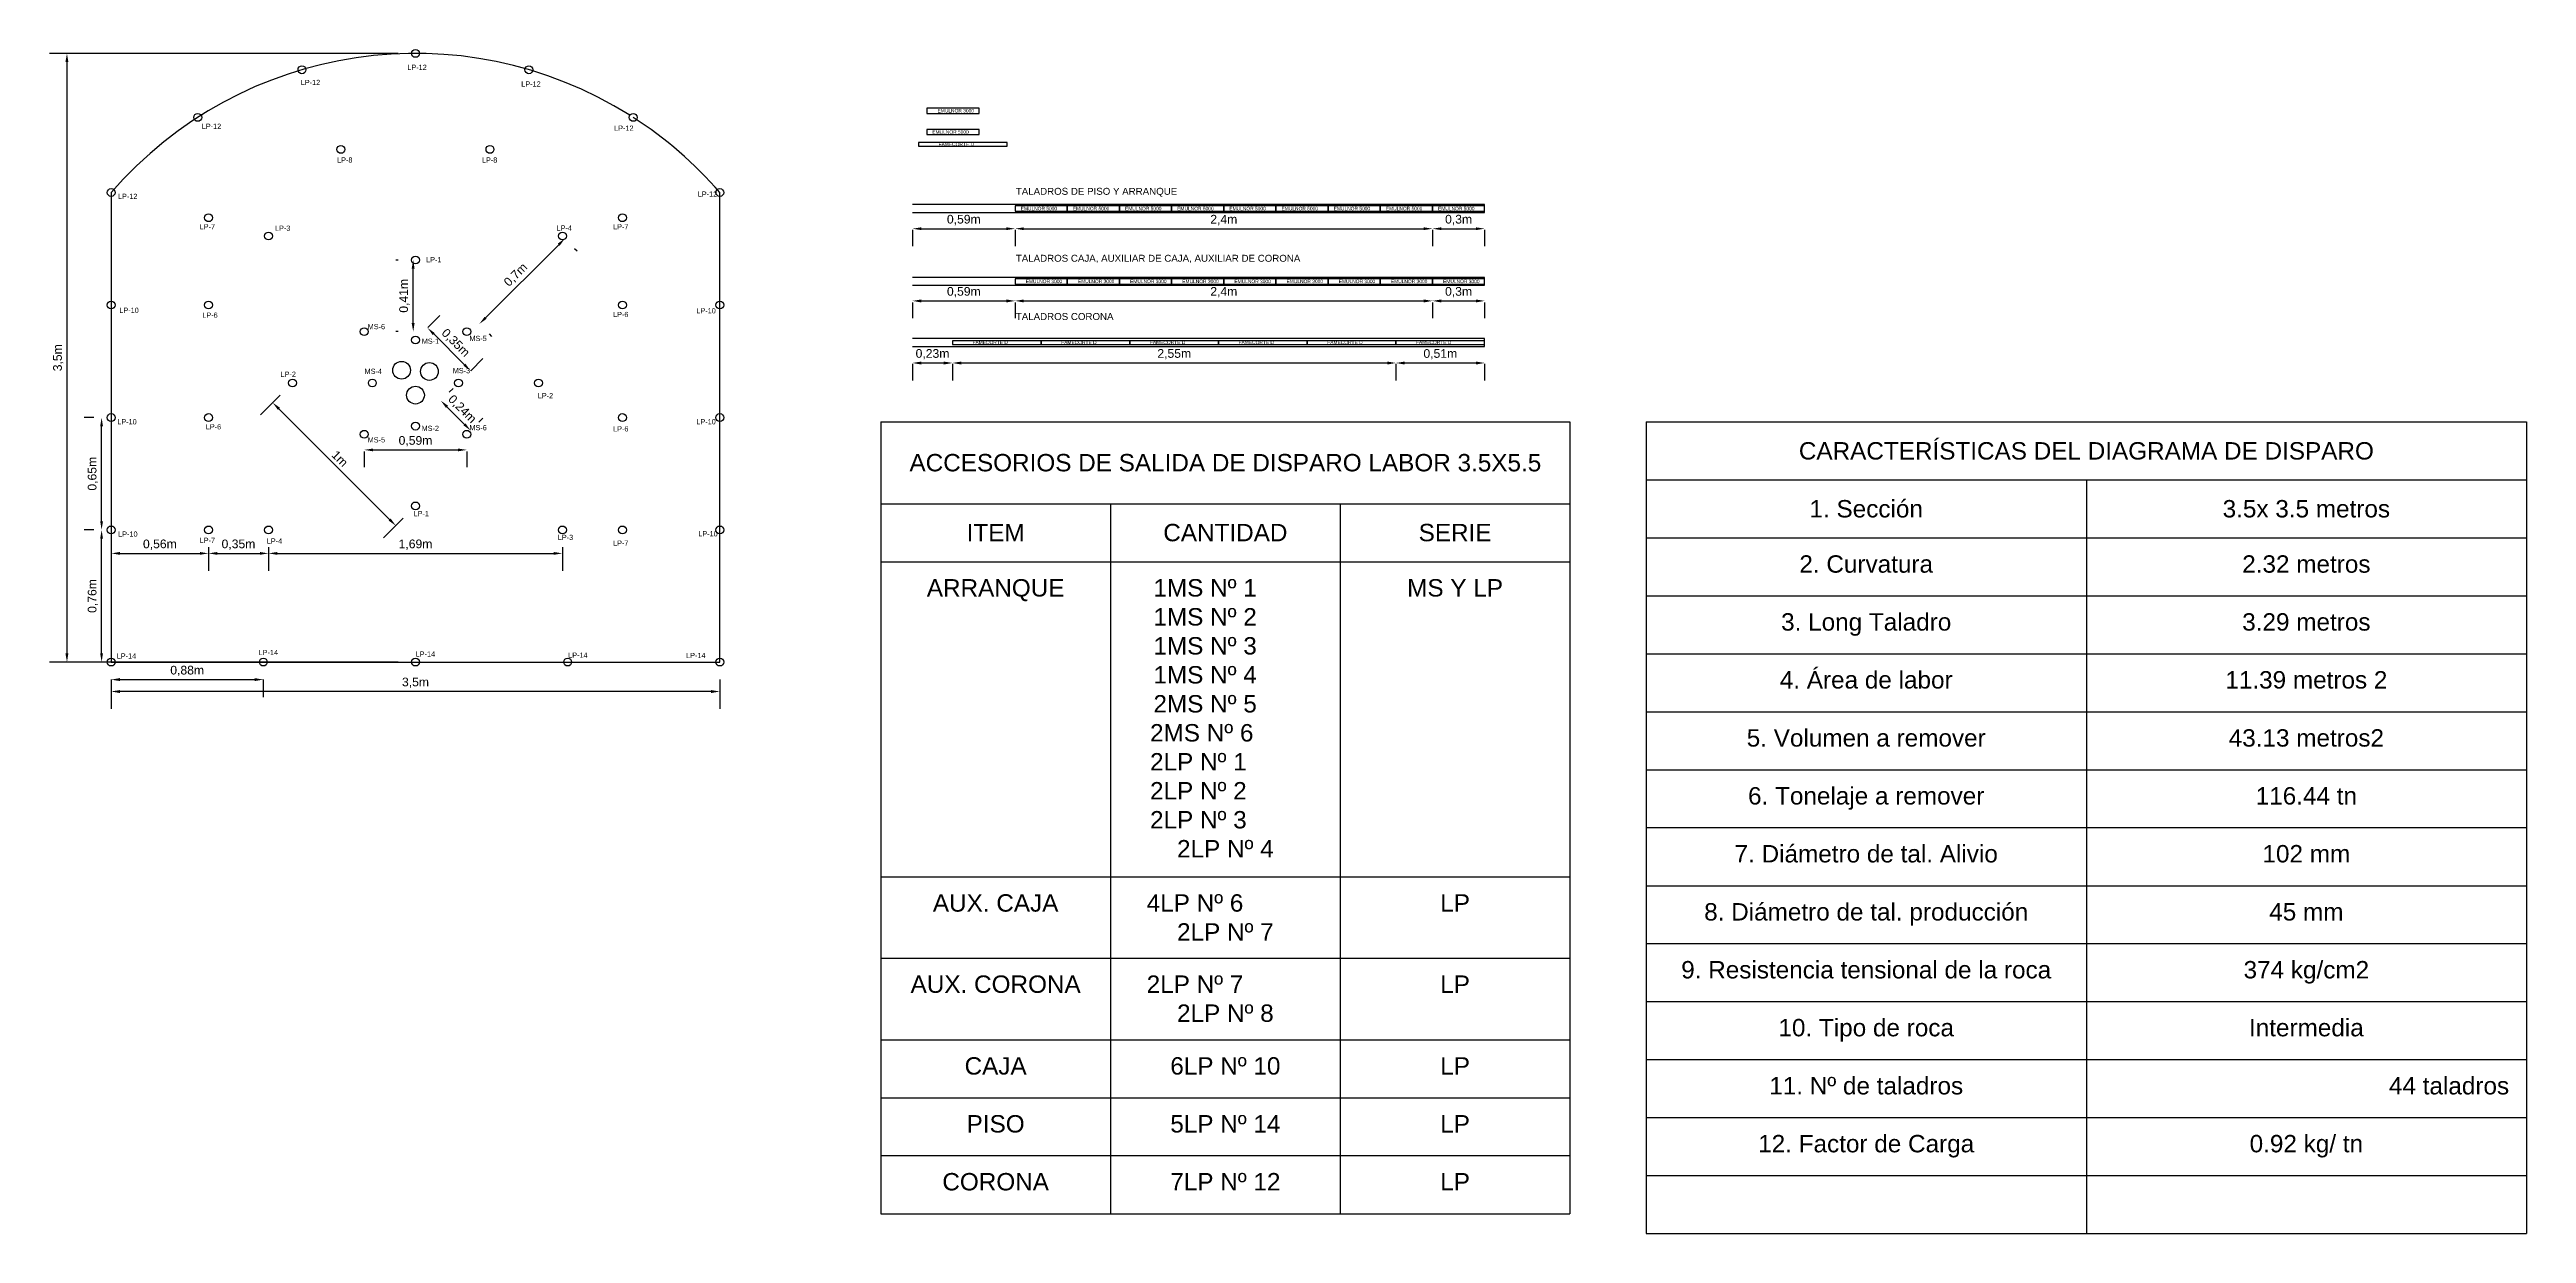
# Model space of a CAD drawing. Header units: metres. Extents: x 3092.1 to 3106.3, y 1841.8 to 1848.6.
import ezdxf

# ---------------------------------------------------------------- set-up
doc = ezdxf.new("R2010")
doc.units = ezdxf.units.M
for name, color, linetype in [('Acotadp', 20, 'Continuous'), ('Explosivo', 255, 'Continuous'), ('Secuencia', 1, 'Continuous')]:
    doc.layers.add(name, color=color, linetype=linetype)
doc.styles.get("Standard").update_dxf_attribs({"font": 'arial.ttf'})
doc.dimstyles.new('Acotado', dxfattribs={"dimtxt": 0.05, "dimasz": 0.05, "dimexe": 0.1, "dimexo": 0.1, "dimgap": 0.02, "dimtad": 1, "dimtxsty": 'Standard', "dimcen": 2.5, "dimadec": 0, "dimazin": 0, "dimtfac": 1, "dimtmove": 0, "dimatfit": 3, "dimfxl": 1, "dimarcsym": 0})

# ---------------------------------------------------------------- blocks, each defined once
blk = doc.blocks.new('*D19')
at = {"layer": 'Defpoints', "color": 0, "transparency": 16777216}
for p in [(3097.056, 1847.69), (3097.646, 1847.69), (3097.646, 1847.596)]:
    blk.add_point(p, dxfattribs=at)
at = {"layer": 'Explosivo', "color": 0, "lineweight": -2, "transparency": 16777216}
for p, q in [((3097.056, 1847.59), (3097.056, 1847.496)), ((3097.106, 1847.596), (3097.596, 1847.596)), ((3097.646, 1847.59), (3097.646, 1847.496))]:
    blk.add_line(p, q, dxfattribs=at)
at = {"layer": 'Explosivo', "color": 0, "transparency": 16777216}
for points in [[(3097.106, 1847.604), (3097.106, 1847.588), (3097.056, 1847.596)], [(3097.596, 1847.604), (3097.596, 1847.588), (3097.646, 1847.596)]]:
    blk.add_solid(points, dxfattribs=at)
at = {"layer": 'Explosivo', "color": 0, "transparency": 16777216, "insert": (3097.351, 1847.646), "char_height": 0.05, "attachment_point": 5}
blk.add_mtext('0,59m', dxfattribs=at)
blk = doc.blocks.new('*D20')
at = {"layer": 'Defpoints', "color": 0, "transparency": 16777216}
for p in [(3097.646, 1847.69), (3100.046, 1847.69), (3100.046, 1847.596)]:
    blk.add_point(p, dxfattribs=at)
at = {"layer": 'Explosivo', "color": 0, "lineweight": -2, "transparency": 16777216}
for p, q in [((3097.646, 1847.59), (3097.646, 1847.496)), ((3097.696, 1847.596), (3099.996, 1847.596)), ((3100.046, 1847.59), (3100.046, 1847.496))]:
    blk.add_line(p, q, dxfattribs=at)
at = {"layer": 'Explosivo', "color": 0, "transparency": 16777216}
for points in [[(3097.696, 1847.604), (3097.696, 1847.588), (3097.646, 1847.596)], [(3099.996, 1847.604), (3099.996, 1847.588), (3100.046, 1847.596)]]:
    blk.add_solid(points, dxfattribs=at)
at = {"layer": 'Explosivo', "color": 0, "transparency": 16777216, "insert": (3098.846, 1847.646), "char_height": 0.05, "attachment_point": 5}
blk.add_mtext('2,4m', dxfattribs=at)
blk = doc.blocks.new('*D21')
at = {"layer": 'Defpoints', "color": 0, "transparency": 16777216}
for p in [(3100.046, 1847.69), (3100.346, 1847.69), (3100.346, 1847.596)]:
    blk.add_point(p, dxfattribs=at)
at = {"layer": 'Explosivo', "color": 0, "lineweight": -2, "transparency": 16777216}
for p, q in [((3100.046, 1847.59), (3100.046, 1847.496)), ((3100.096, 1847.596), (3100.296, 1847.596)), ((3100.346, 1847.59), (3100.346, 1847.496))]:
    blk.add_line(p, q, dxfattribs=at)
at = {"layer": 'Explosivo', "color": 0, "transparency": 16777216}
for points in [[(3100.096, 1847.604), (3100.096, 1847.588), (3100.046, 1847.596)], [(3100.296, 1847.604), (3100.296, 1847.588), (3100.346, 1847.596)]]:
    blk.add_solid(points, dxfattribs=at)
at = {"layer": 'Explosivo', "color": 0, "transparency": 16777216, "insert": (3100.196, 1847.646), "char_height": 0.05, "attachment_point": 5}
blk.add_mtext('0,3m', dxfattribs=at)
blk = doc.blocks.new('*D22')
at = {"layer": 'Defpoints', "color": 0, "transparency": 16777216}
for p in [(3097.056, 1847.271), (3097.646, 1847.271), (3097.646, 1847.181)]:
    blk.add_point(p, dxfattribs=at)
at = {"layer": 'Explosivo', "color": 0, "lineweight": -2, "transparency": 16777216}
for p, q in [((3097.106, 1847.181), (3097.596, 1847.181)), ((3097.056, 1847.171), (3097.056, 1847.081)), ((3097.646, 1847.171), (3097.646, 1847.081))]:
    blk.add_line(p, q, dxfattribs=at)
at = {"layer": 'Explosivo', "color": 0, "transparency": 16777216}
for points in [[(3097.106, 1847.189), (3097.106, 1847.172), (3097.056, 1847.181)], [(3097.596, 1847.189), (3097.596, 1847.172), (3097.646, 1847.181)]]:
    blk.add_solid(points, dxfattribs=at)
at = {"layer": 'Explosivo', "color": 0, "transparency": 16777216, "insert": (3097.351, 1847.231), "char_height": 0.05, "attachment_point": 5}
blk.add_mtext('0,59m', dxfattribs=at)
blk = doc.blocks.new('*D23')
at = {"layer": 'Defpoints', "color": 0, "transparency": 16777216}
for p in [(3097.646, 1847.271), (3100.046, 1847.271), (3100.046, 1847.181)]:
    blk.add_point(p, dxfattribs=at)
at = {"layer": 'Explosivo', "color": 0, "lineweight": -2, "transparency": 16777216}
for p, q in [((3097.696, 1847.181), (3099.996, 1847.181)), ((3097.646, 1847.171), (3097.646, 1847.081)), ((3100.046, 1847.171), (3100.046, 1847.081))]:
    blk.add_line(p, q, dxfattribs=at)
at = {"layer": 'Explosivo', "color": 0, "transparency": 16777216}
for points in [[(3097.696, 1847.189), (3097.696, 1847.172), (3097.646, 1847.181)], [(3099.996, 1847.189), (3099.996, 1847.172), (3100.046, 1847.181)]]:
    blk.add_solid(points, dxfattribs=at)
at = {"layer": 'Explosivo', "color": 0, "transparency": 16777216, "insert": (3098.846, 1847.231), "char_height": 0.05, "attachment_point": 5}
blk.add_mtext('2,4m', dxfattribs=at)
blk = doc.blocks.new('*D24')
at = {"layer": 'Defpoints', "color": 0, "transparency": 16777216}
for p in [(3100.046, 1847.271), (3100.346, 1847.271), (3100.346, 1847.181)]:
    blk.add_point(p, dxfattribs=at)
at = {"layer": 'Explosivo', "color": 0, "lineweight": -2, "transparency": 16777216}
for p, q in [((3100.096, 1847.181), (3100.296, 1847.181)), ((3100.046, 1847.171), (3100.046, 1847.081)), ((3100.346, 1847.171), (3100.346, 1847.081))]:
    blk.add_line(p, q, dxfattribs=at)
at = {"layer": 'Explosivo', "color": 0, "transparency": 16777216}
for points in [[(3100.096, 1847.189), (3100.096, 1847.172), (3100.046, 1847.181)], [(3100.296, 1847.189), (3100.296, 1847.172), (3100.346, 1847.181)]]:
    blk.add_solid(points, dxfattribs=at)
at = {"layer": 'Explosivo', "color": 0, "transparency": 16777216, "insert": (3100.196, 1847.231), "char_height": 0.05, "attachment_point": 5}
blk.add_mtext('0,3m', dxfattribs=at)
blk = doc.blocks.new('*D25')
at = {"layer": 'Defpoints', "color": 0, "transparency": 16777216}
for p in [(3097.056, 1846.919), (3097.286, 1846.919), (3097.286, 1846.824)]:
    blk.add_point(p, dxfattribs=at)
at = {"layer": 'Explosivo', "color": 0, "lineweight": -2, "transparency": 16777216}
for p, q in [((3097.056, 1846.819), (3097.056, 1846.724)), ((3097.106, 1846.824), (3097.236, 1846.824)), ((3097.286, 1846.819), (3097.286, 1846.724))]:
    blk.add_line(p, q, dxfattribs=at)
at = {"layer": 'Explosivo', "color": 0, "transparency": 16777216}
for points in [[(3097.106, 1846.832), (3097.106, 1846.815), (3097.056, 1846.824)], [(3097.236, 1846.832), (3097.236, 1846.815), (3097.286, 1846.824)]]:
    blk.add_solid(points, dxfattribs=at)
at = {"layer": 'Explosivo', "color": 0, "transparency": 16777216, "insert": (3097.171, 1846.874), "char_height": 0.05, "attachment_point": 5}
blk.add_mtext('0,23m', dxfattribs=at)
blk = doc.blocks.new('*D26')
at = {"layer": 'Defpoints', "color": 0, "transparency": 16777216}
for p in [(3097.286, 1846.919), (3099.836, 1846.919), (3099.836, 1846.824)]:
    blk.add_point(p, dxfattribs=at)
at = {"layer": 'Explosivo', "color": 0, "lineweight": -2, "transparency": 16777216}
for p, q in [((3097.286, 1846.819), (3097.286, 1846.724)), ((3097.336, 1846.824), (3099.786, 1846.824)), ((3099.836, 1846.819), (3099.836, 1846.724))]:
    blk.add_line(p, q, dxfattribs=at)
at = {"layer": 'Explosivo', "color": 0, "transparency": 16777216}
for points in [[(3097.336, 1846.832), (3097.336, 1846.815), (3097.286, 1846.824)], [(3099.786, 1846.832), (3099.786, 1846.815), (3099.836, 1846.824)]]:
    blk.add_solid(points, dxfattribs=at)
at = {"layer": 'Explosivo', "color": 0, "transparency": 16777216, "insert": (3098.561, 1846.874), "char_height": 0.05, "attachment_point": 5}
blk.add_mtext('2,55m', dxfattribs=at)
blk = doc.blocks.new('*D27')
at = {"layer": 'Defpoints', "color": 0, "transparency": 16777216}
for p in [(3099.836, 1846.919), (3100.346, 1846.919), (3100.346, 1846.824)]:
    blk.add_point(p, dxfattribs=at)
at = {"layer": 'Explosivo', "color": 0, "lineweight": -2, "transparency": 16777216}
for p, q in [((3099.836, 1846.819), (3099.836, 1846.724)), ((3099.886, 1846.824), (3100.296, 1846.824)), ((3100.346, 1846.819), (3100.346, 1846.724))]:
    blk.add_line(p, q, dxfattribs=at)
at = {"layer": 'Explosivo', "color": 0, "transparency": 16777216}
for points in [[(3099.886, 1846.832), (3099.886, 1846.815), (3099.836, 1846.824)], [(3100.296, 1846.832), (3100.296, 1846.815), (3100.346, 1846.824)]]:
    blk.add_solid(points, dxfattribs=at)
at = {"layer": 'Explosivo', "color": 0, "transparency": 16777216, "insert": (3100.091, 1846.874), "char_height": 0.05, "attachment_point": 5}
blk.add_mtext('0,51m', dxfattribs=at)
blk = doc.blocks.new('*T28')
at = {"layer": 'Explosivo', "color": 0, "linetype": 'ByBlock', "lineweight": -2, "transparency": 16777216}
for p, q in [((0, 0), (3.963, 0)), ((0, 0), (0, -4.553)), ((3.963, 0), (3.963, -4.553)), ((0, -0.471), (3.963, -0.471)), ((1.321, -0.471), (1.321, -4.553)), ((2.642, -0.471), (2.642, -4.553)), ((0, -0.804), (3.963, -0.804)), ((0, -2.616), (3.963, -2.616)), ((0, -3.083), (3.963, -3.083)), ((0, -3.553), (3.963, -3.553)), ((0, -3.886), (3.963, -3.886)), ((0, -4.219), (3.963, -4.219)), ((0, -4.553), (3.963, -4.553))]:
    blk.add_line(p, q, dxfattribs=at)
at = {"layer": 'Explosivo', "color": 0, "transparency": 16777216, "char_height": 0.1}
for s, insert, width, attachment_point in [('ACCESORIOS DE SALIDA DE DISPARO LABOR 3.5X5.5', (1.982, -0.235), 3.76332, 5), ('ITEM', (0.661, -0.637), 1.12111, 5), ('CANTIDAD', (1.982, -0.637), 1.12111, 5), ('SERIE', (3.303, -0.637), 1.12111, 5), ('ARRANQUE', (0.661, -0.904), 1.12111, 2), ('1MS Nº 1       1MS Nº 2       1MS Nº 3       1MS Nº 4       2MS Nº 5       2MS Nº 6        2LP Nº 1         2LP Nº 2         2LP Nº 3         2LP Nº 4', (1.982, -0.904), 1.12111, 2), ('MS Y LP', (3.303, -0.904), 1.12111, 2), ('AUX. CAJA', (0.661, -2.716), 1.12111, 2), ('4LP Nº 6          2LP Nº 7', (1.982, -2.716), 1.12111, 2), ('LP', (3.303, -2.716), 1.12111, 2), ('AUX. CORONA', (0.661, -3.183), 1.12111, 2), ('2LP Nº 7          2LP Nº 8', (1.982, -3.183), 1.12111, 2), ('LP', (3.303, -3.183), 1.12111, 2), ('CAJA', (0.661, -3.653), 1.12111, 2), ('6LP Nº 10', (1.982, -3.653), 1.12111, 2), ('LP', (3.303, -3.653), 1.12111, 2), ('PISO', (0.661, -3.986), 1.12111, 2), ('5LP Nº 14', (1.982, -3.986), 1.12111, 2), ('LP', (3.303, -3.986), 1.12111, 2), ('CORONA', (0.661, -4.319), 1.12111, 2), ('7LP Nº 12', (1.982, -4.319), 1.12111, 2), ('LP', (3.303, -4.319), 1.12111, 2)]:
    blk.add_mtext(s, dxfattribs=dict(at, insert=insert, width=width, attachment_point=attachment_point))
blk = doc.blocks.new('*T29')
at = {"layer": 'Explosivo', "color": 0, "linetype": 'ByBlock', "lineweight": -2, "transparency": 16777216}
for p, q in [((0, 0), (5.062, 0)), ((0, 0), (0, -4.667)), ((5.062, 0), (5.062, -4.667)), ((0, -0.333), (5.062, -0.333)), ((2.531, -0.333), (2.531, -4.667)), ((0, -0.667), (5.062, -0.667)), ((0, -1), (5.062, -1)), ((0, -1.333), (5.062, -1.333)), ((0, -1.667), (5.062, -1.667)), ((0, -2), (5.062, -2)), ((0, -2.333), (5.062, -2.333)), ((0, -2.667), (5.062, -2.667)), ((0, -3), (5.062, -3)), ((0, -3.333), (5.062, -3.333)), ((0, -3.667), (5.062, -3.667)), ((0, -4), (5.062, -4)), ((0, -4.333), (5.062, -4.333)), ((0, -4.667), (5.062, -4.667))]:
    blk.add_line(p, q, dxfattribs=at)
at = {"layer": 'Explosivo', "color": 0, "transparency": 16777216, "char_height": 0.1}
for s, insert, width, attachment_point in [('CARACTERÍSTICAS DEL DIAGRAMA DE DISPARO', (2.531, -0.167), 4.86183, 5), ('1. Sección', (1.265, -0.5), 2.33092, 5), ('3.5x 3.5 metros', (3.796, -0.5), 2.33092, 5), ('2. Curvatura', (1.265, -0.767), 2.33092, 2), ('2.32 metros', (3.796, -0.767), 2.33092, 2), ('3. Long Taladro', (1.265, -1.1), 2.33092, 2), ('3.29 metros', (3.796, -1.1), 2.33092, 2), ('4. Área de labor', (1.265, -1.433), 2.33092, 2), ('11.39 metros 2', (3.796, -1.433), 2.33092, 2), ('5. Volumen a remover', (1.265, -1.767), 2.33092, 2), ('43.13 metros2', (3.796, -1.767), 2.33092, 2), ('6. Tonelaje a remover', (1.265, -2.1), 2.33092, 2), ('116.44 tn', (3.796, -2.1), 2.33092, 2), ('7. Diámetro de tal. Alivio', (1.265, -2.433), 2.33092, 2), ('102 mm', (3.796, -2.433), 2.33092, 2), ('8. Diámetro de tal. producción', (1.265, -2.767), 2.33092, 2), ('45 mm', (3.796, -2.767), 2.33092, 2), ('9. Resistencia tensional de la roca', (1.265, -3.1), 2.33092, 2), ('374 kg/cm2', (3.796, -3.1), 2.33092, 2), ('10. Tipo de roca', (1.265, -3.433), 2.33092, 2), ('Intermedia', (3.796, -3.433), 2.33092, 2), ('11. Nº de taladros', (1.265, -3.767), 2.33092, 2), ('44 taladros', (4.962, -3.767), 2.33092, 3), ('12. Factor de Carga', (1.265, -4.1), 2.33092, 2), ('0.92 kg/ tn', (3.796, -4.1), 2.33092, 2)]:
    blk.add_mtext(s, dxfattribs=dict(at, insert=insert, width=width, attachment_point=attachment_point))
blk = doc.blocks.new('*D30')
at = {"layer": 'Acotadp', "color": 0, "lineweight": -2, "transparency": 16777216}
for p, q in [((3092.448, 1845.004), (3092.448, 1844.903)), ((3092.498, 1845.003), (3093.273, 1845.003)), ((3093.323, 1845.004), (3093.323, 1844.903))]:
    blk.add_line(p, q, dxfattribs=at)
at = {"layer": 'Acotadp', "color": 0, "transparency": 16777216}
for points in [[(3092.498, 1845.012), (3092.498, 1844.995), (3092.448, 1845.003)], [(3093.273, 1845.012), (3093.273, 1844.995), (3093.323, 1845.003)]]:
    blk.add_solid(points, dxfattribs=at)
at = {"layer": 'Defpoints', "color": 0, "transparency": 16777216}
for p in [(3092.448, 1845.104), (3093.323, 1845.104), (3093.323, 1845.003)]:
    blk.add_point(p, dxfattribs=at)
at = {"layer": 'Acotadp', "color": 0, "transparency": 16777216, "insert": (3092.885, 1845.053), "char_height": 0.05, "attachment_point": 5}
blk.add_mtext('0,88m', dxfattribs=at)
blk = doc.blocks.new('*D31')
at = {"layer": 'Acotadp', "color": 0, "lineweight": -2, "transparency": 16777216}
for p, q in [((3092.348, 1845.864), (3092.293, 1845.864)), ((3092.393, 1845.154), (3092.393, 1845.814)), ((3092.348, 1845.104), (3092.293, 1845.104))]:
    blk.add_line(p, q, dxfattribs=at)
at = {"layer": 'Acotadp', "color": 0, "transparency": 16777216}
for points in [[(3092.385, 1845.814), (3092.401, 1845.814), (3092.393, 1845.864)], [(3092.385, 1845.154), (3092.401, 1845.154), (3092.393, 1845.104)]]:
    blk.add_solid(points, dxfattribs=at)
at = {"layer": 'Defpoints', "color": 0, "transparency": 16777216}
for p in [(3092.393, 1845.864), (3092.448, 1845.864), (3092.448, 1845.104)]:
    blk.add_point(p, dxfattribs=at)
at = {"layer": 'Acotadp', "color": 0, "transparency": 16777216, "insert": (3092.343, 1845.484), "char_height": 0.05, "attachment_point": 5, "rotation": 90}
blk.add_mtext('0,76m', dxfattribs=at)
blk = doc.blocks.new('*D32')
at = {"layer": 'Acotadp', "color": 0, "lineweight": -2, "transparency": 16777216}
for p, q in [((3092.348, 1846.51), (3092.293, 1846.51)), ((3092.393, 1845.914), (3092.393, 1846.46)), ((3092.348, 1845.864), (3092.293, 1845.864))]:
    blk.add_line(p, q, dxfattribs=at)
at = {"layer": 'Acotadp', "color": 0, "transparency": 16777216}
for points in [[(3092.385, 1846.46), (3092.401, 1846.46), (3092.393, 1846.51)], [(3092.385, 1845.914), (3092.401, 1845.914), (3092.393, 1845.864)]]:
    blk.add_solid(points, dxfattribs=at)
at = {"layer": 'Defpoints', "color": 0, "transparency": 16777216}
for p in [(3092.393, 1846.51), (3092.448, 1846.51), (3092.448, 1845.864)]:
    blk.add_point(p, dxfattribs=at)
at = {"layer": 'Acotadp', "color": 0, "transparency": 16777216, "insert": (3092.343, 1846.187), "char_height": 0.05, "attachment_point": 5, "rotation": 90}
blk.add_mtext('0,65m', dxfattribs=at)
blk = doc.blocks.new('*D33')
at = {"layer": 'Acotadp', "color": 0, "lineweight": -2, "transparency": 16777216}
for p, q in [((3092.448, 1845.764), (3092.448, 1845.629)), ((3093.008, 1845.764), (3093.008, 1845.629)), ((3092.498, 1845.729), (3092.958, 1845.729))]:
    blk.add_line(p, q, dxfattribs=at)
at = {"layer": 'Acotadp', "color": 0, "transparency": 16777216}
for points in [[(3092.498, 1845.737), (3092.498, 1845.721), (3092.448, 1845.729)], [(3092.958, 1845.737), (3092.958, 1845.721), (3093.008, 1845.729)]]:
    blk.add_solid(points, dxfattribs=at)
at = {"layer": 'Defpoints', "color": 0, "transparency": 16777216}
for p in [(3092.448, 1845.864), (3093.008, 1845.864), (3093.008, 1845.729)]:
    blk.add_point(p, dxfattribs=at)
at = {"layer": 'Acotadp', "color": 0, "transparency": 16777216, "insert": (3092.728, 1845.779), "char_height": 0.05, "attachment_point": 5}
blk.add_mtext('0,56m', dxfattribs=at)
blk = doc.blocks.new('*D34')
at = {"layer": 'Acotadp', "color": 0, "lineweight": -2, "transparency": 16777216}
for p, q in [((3093.008, 1845.764), (3093.008, 1845.629)), ((3093.353, 1845.764), (3093.353, 1845.629)), ((3093.058, 1845.729), (3093.303, 1845.729))]:
    blk.add_line(p, q, dxfattribs=at)
at = {"layer": 'Acotadp', "color": 0, "transparency": 16777216}
for points in [[(3093.058, 1845.737), (3093.058, 1845.721), (3093.008, 1845.729)], [(3093.303, 1845.737), (3093.303, 1845.721), (3093.353, 1845.729)]]:
    blk.add_solid(points, dxfattribs=at)
at = {"layer": 'Defpoints', "color": 0, "transparency": 16777216}
for p in [(3093.008, 1845.864), (3093.353, 1845.864), (3093.353, 1845.729)]:
    blk.add_point(p, dxfattribs=at)
at = {"layer": 'Acotadp', "color": 0, "transparency": 16777216, "insert": (3093.18, 1845.779), "char_height": 0.05, "attachment_point": 5}
blk.add_mtext('0,35m', dxfattribs=at)
blk = doc.blocks.new('*D35')
at = {"layer": 'Acotadp', "color": 0, "lineweight": -2, "transparency": 16777216}
for p, q in [((3093.353, 1845.764), (3093.353, 1845.629)), ((3095.043, 1845.764), (3095.043, 1845.629)), ((3093.403, 1845.729), (3094.993, 1845.729))]:
    blk.add_line(p, q, dxfattribs=at)
at = {"layer": 'Acotadp', "color": 0, "transparency": 16777216}
for points in [[(3093.403, 1845.737), (3093.403, 1845.721), (3093.353, 1845.729)], [(3094.993, 1845.737), (3094.993, 1845.721), (3095.043, 1845.729)]]:
    blk.add_solid(points, dxfattribs=at)
at = {"layer": 'Defpoints', "color": 0, "transparency": 16777216}
for p in [(3093.353, 1845.864), (3095.043, 1845.864), (3095.043, 1845.729)]:
    blk.add_point(p, dxfattribs=at)
at = {"layer": 'Acotadp', "color": 0, "transparency": 16777216, "insert": (3094.198, 1845.779), "char_height": 0.05, "attachment_point": 5}
blk.add_mtext('1,69m', dxfattribs=at)
blk = doc.blocks.new('*D36')
at = {"layer": 'Acotadp', "color": 0, "lineweight": -2, "transparency": 16777216}
for p, q in [((3094.601, 1847.084), (3095.022, 1847.504)), ((3095.113, 1847.483), (3095.128, 1847.469)), ((3094.622, 1846.992), (3094.636, 1846.977))]:
    blk.add_line(p, q, dxfattribs=at)
at = {"layer": 'Acotadp', "color": 0, "transparency": 16777216}
for points in [[(3095.016, 1847.51), (3095.027, 1847.498), (3095.057, 1847.54)], [(3094.595, 1847.089), (3094.607, 1847.078), (3094.565, 1847.048)]]:
    blk.add_solid(points, dxfattribs=at)
at = {"layer": 'Defpoints', "color": 0, "transparency": 16777216}
for p in [(3095.043, 1847.554), (3095.057, 1847.54), (3094.551, 1847.062)]:
    blk.add_point(p, dxfattribs=at)
at = {"layer": 'Acotadp', "color": 0, "transparency": 16777216, "insert": (3094.776, 1847.329), "char_height": 0.05, "attachment_point": 5, "rotation": 45}
blk.add_mtext('0,7m', dxfattribs=at)
blk = doc.blocks.new('*D37')
at = {"layer": 'Acotadp', "color": 0, "lineweight": -2, "transparency": 16777216}
for p, q in [((3094.098, 1847.416), (3094.085, 1847.416)), ((3094.185, 1847.054), (3094.185, 1847.366)), ((3094.098, 1847.004), (3094.085, 1847.004))]:
    blk.add_line(p, q, dxfattribs=at)
at = {"layer": 'Acotadp', "color": 0, "transparency": 16777216}
for points in [[(3094.176, 1847.366), (3094.193, 1847.366), (3094.185, 1847.416)], [(3094.176, 1847.054), (3094.193, 1847.054), (3094.185, 1847.004)]]:
    blk.add_solid(points, dxfattribs=at)
at = {"layer": 'Defpoints', "color": 0, "transparency": 16777216}
for p in [(3094.185, 1847.416), (3094.198, 1847.416), (3094.198, 1847.004)]:
    blk.add_point(p, dxfattribs=at)
at = {"layer": 'Acotadp', "color": 0, "transparency": 16777216, "insert": (3094.134, 1847.21), "char_height": 0.05, "attachment_point": 5, "rotation": 90}
blk.add_mtext('0,41m', dxfattribs=at)
blk = doc.blocks.new('*D38')
at = {"layer": 'Acotadp', "color": 0, "lineweight": -2, "transparency": 16777216}
for p, q in [((3094.392, 1846.656), (3094.414, 1846.678)), ((3094.48, 1846.471), (3094.379, 1846.572)), ((3094.563, 1846.484), (3094.586, 1846.507))]:
    blk.add_line(p, q, dxfattribs=at)
at = {"layer": 'Acotadp', "color": 0, "transparency": 16777216}
for points in [[(3094.385, 1846.578), (3094.373, 1846.566), (3094.344, 1846.607)], [(3094.485, 1846.477), (3094.474, 1846.465), (3094.515, 1846.436)]]:
    blk.add_solid(points, dxfattribs=at)
at = {"layer": 'Defpoints', "color": 0, "transparency": 16777216}
for p in [(3094.321, 1846.585), (3094.344, 1846.607), (3094.493, 1846.414)]:
    blk.add_point(p, dxfattribs=at)
at = {"layer": 'Acotadp', "color": 0, "transparency": 16777216, "insert": (3094.465, 1846.557), "char_height": 0.05, "attachment_point": 5, "rotation": 315}
blk.add_mtext('0,24m', dxfattribs=at)
blk = doc.blocks.new('*D39')
at = {"layer": 'Acotadp', "color": 0, "lineweight": -2, "transparency": 16777216}
for p, q in [((3093.42, 1846.638), (3093.307, 1846.525)), ((3094.049, 1845.924), (3093.413, 1846.56)), ((3094.127, 1845.931), (3094.014, 1845.818))]:
    blk.add_line(p, q, dxfattribs=at)
at = {"layer": 'Acotadp', "color": 0, "transparency": 16777216}
for points in [[(3093.419, 1846.566), (3093.407, 1846.554), (3093.377, 1846.596)], [(3094.055, 1845.93), (3094.043, 1845.918), (3094.085, 1845.888)]]:
    blk.add_solid(points, dxfattribs=at)
at = {"layer": 'Defpoints', "color": 0, "transparency": 16777216}
for p in [(3093.491, 1846.709), (3093.377, 1846.596), (3094.198, 1846.002)]:
    blk.add_point(p, dxfattribs=at)
at = {"layer": 'Acotadp', "color": 0, "transparency": 16777216, "insert": (3093.763, 1846.274), "char_height": 0.05, "attachment_point": 5, "rotation": 315}
blk.add_mtext('1m', dxfattribs=at)
blk = doc.blocks.new('*D40')
at = {"layer": 'Acotadp', "color": 0, "lineweight": -2, "transparency": 16777216}
for p, q in [((3093.953, 1846.324), (3094.443, 1846.324)), ((3093.903, 1846.314), (3093.903, 1846.224)), ((3094.493, 1846.314), (3094.493, 1846.224))]:
    blk.add_line(p, q, dxfattribs=at)
at = {"layer": 'Acotadp', "color": 0, "transparency": 16777216}
for points in [[(3093.953, 1846.332), (3093.953, 1846.316), (3093.903, 1846.324)], [(3094.443, 1846.332), (3094.443, 1846.316), (3094.493, 1846.324)]]:
    blk.add_solid(points, dxfattribs=at)
at = {"layer": 'Defpoints', "color": 0, "transparency": 16777216}
for p in [(3093.903, 1846.414), (3094.493, 1846.414), (3094.493, 1846.324)]:
    blk.add_point(p, dxfattribs=at)
at = {"layer": 'Acotadp', "color": 0, "transparency": 16777216, "insert": (3094.198, 1846.374), "char_height": 0.05, "attachment_point": 5}
blk.add_mtext('0,59m', dxfattribs=at)
blk = doc.blocks.new('*D41')
at = {"layer": 'Acotadp', "color": 0, "lineweight": -2, "transparency": 16777216}
for p, q in [((3094.268, 1847.027), (3094.338, 1847.097)), ((3094.303, 1846.991), (3094.48, 1846.814)), ((3094.516, 1846.779), (3094.586, 1846.849))]:
    blk.add_line(p, q, dxfattribs=at)
at = {"layer": 'Acotadp', "color": 0, "transparency": 16777216}
for points in [[(3094.309, 1846.996), (3094.297, 1846.985), (3094.267, 1847.026)], [(3094.485, 1846.82), (3094.474, 1846.808), (3094.515, 1846.778)]]:
    blk.add_solid(points, dxfattribs=at)
at = {"layer": 'Defpoints', "color": 0, "transparency": 16777216}
for p in [(3094.198, 1846.956), (3094.515, 1846.778), (3094.445, 1846.709)]:
    blk.add_point(p, dxfattribs=at)
at = {"layer": 'Acotadp', "color": 0, "transparency": 16777216, "insert": (3094.427, 1846.938), "char_height": 0.05, "attachment_point": 5, "rotation": 315}
blk.add_mtext('0,35m', dxfattribs=at)
blk = doc.blocks.new('*D42')
at = {"layer": 'Acotadp', "color": 0, "lineweight": -2, "transparency": 16777216}
for p, q in [((3092.448, 1845.004), (3092.448, 1844.835)), ((3095.898, 1844.935), (3092.498, 1844.935)), ((3095.948, 1845.004), (3095.948, 1844.835))]:
    blk.add_line(p, q, dxfattribs=at)
at = {"layer": 'Acotadp', "color": 0, "transparency": 16777216}
for points in [[(3092.498, 1844.943), (3092.498, 1844.926), (3092.448, 1844.935)], [(3095.898, 1844.943), (3095.898, 1844.926), (3095.948, 1844.935)]]:
    blk.add_solid(points, dxfattribs=at)
at = {"layer": 'Defpoints', "color": 0, "transparency": 16777216}
for p in [(3092.448, 1845.104), (3095.948, 1845.104), (3092.448, 1844.935)]:
    blk.add_point(p, dxfattribs=at)
at = {"layer": 'Acotadp', "color": 0, "transparency": 16777216, "insert": (3094.198, 1844.985), "char_height": 0.05, "attachment_point": 5}
blk.add_mtext('3,5m', dxfattribs=at)
blk = doc.blocks.new('*D43')
at = {"layer": 'Acotadp', "color": 0, "lineweight": -2, "transparency": 16777216}
for p, q in [((3094.098, 1848.604), (3092.094, 1848.604)), ((3092.194, 1848.554), (3092.194, 1845.154)), ((3094.098, 1845.104), (3092.094, 1845.104))]:
    blk.add_line(p, q, dxfattribs=at)
at = {"layer": 'Acotadp', "color": 0, "transparency": 16777216}
for points in [[(3092.185, 1848.554), (3092.202, 1848.554), (3092.194, 1848.604)], [(3092.185, 1845.154), (3092.202, 1845.154), (3092.194, 1845.104)]]:
    blk.add_solid(points, dxfattribs=at)
at = {"layer": 'Defpoints', "color": 0, "transparency": 16777216}
for p in [(3094.198, 1848.604), (3092.194, 1845.104), (3094.198, 1845.104)]:
    blk.add_point(p, dxfattribs=at)
at = {"layer": 'Acotadp', "color": 0, "transparency": 16777216, "insert": (3092.144, 1846.854), "char_height": 0.05, "attachment_point": 5, "rotation": 90}
blk.add_mtext('3,5m', dxfattribs=at)

msp = doc.modelspace()

# ---------------------------------------------------------------- linework, layer by layer
msp.add_lwpolyline([(3095.431, 1848.248, 0.370573), (3092.448, 1847.804), (3092.448, 1845.104), (3095.948, 1845.104), (3095.948, 1847.804, 0.071585), (3095.45, 1848.236, 0.071585)], format="xyb")
for centre, radius in [((3094.198, 1848.604), 0.0225), ((3093.545, 1848.51), 0.0225), ((3094.85, 1848.51), 0.0225), ((3092.946, 1848.236), 0.0225), ((3095.45, 1848.236), 0.0225), ((3093.769, 1848.052), 0.0225), ((3094.626, 1848.052), 0.0225), ((3092.448, 1847.804), 0.0225), ((3095.948, 1847.804), 0.0225), ((3093.008, 1847.659), 0.0225), ((3095.388, 1847.659), 0.0225), ((3093.353, 1847.554), 0.0225), ((3095.043, 1847.554), 0.0225), ((3094.198, 1847.416), 0.0225), ((3092.448, 1847.157), 0.0225), ((3093.008, 1847.157), 0.0225), ((3095.388, 1847.157), 0.0225), ((3095.948, 1847.157), 0.0225), ((3093.903, 1847.004), 0.0225), ((3094.198, 1846.956), 0.0225), ((3094.493, 1847.004), 0.0225), ((3094.118, 1846.782), 0.051), ((3094.278, 1846.775), 0.051), ((3093.491, 1846.709), 0.0225), ((3093.95, 1846.709), 0.0225), ((3094.198, 1846.639), 0.051), ((3094.445, 1846.709), 0.0225), ((3094.905, 1846.709), 0.0225), ((3092.448, 1846.51), 0.0225), ((3093.008, 1846.51), 0.0225), ((3094.198, 1846.461), 0.0225), ((3095.388, 1846.51), 0.0225), ((3095.948, 1846.51), 0.0225), ((3093.903, 1846.414), 0.0225), ((3094.493, 1846.414), 0.0225), ((3094.198, 1846.002), 0.0225), ((3092.448, 1845.864), 0.0225), ((3093.008, 1845.864), 0.0225), ((3093.353, 1845.864), 0.0225), ((3095.043, 1845.864), 0.0225), ((3095.388, 1845.864), 0.0225), ((3095.948, 1845.864), 0.0225), ((3092.448, 1845.104), 0.0225), ((3093.323, 1845.104), 0.0225), ((3094.198, 1845.104), 0.0225), ((3095.073, 1845.104), 0.0225), ((3095.948, 1845.104), 0.0225)]:
    msp.add_circle(centre, radius)
at = {"layer": 'Explosivo'}
for points in [[(3097.139, 1848.259), (3097.439, 1848.259), (3097.439, 1848.289), (3097.139, 1848.289)], [(3097.091, 1848.071), (3097.601, 1848.071), (3097.601, 1848.091), (3097.091, 1848.091)], [(3097.139, 1848.137), (3097.439, 1848.137), (3097.439, 1848.167), (3097.139, 1848.167)], [(3097.646, 1847.697), (3097.946, 1847.697), (3097.946, 1847.727), (3097.646, 1847.727)], [(3097.946, 1847.697), (3098.246, 1847.697), (3098.246, 1847.727), (3097.946, 1847.727)], [(3098.246, 1847.697), (3098.546, 1847.697), (3098.546, 1847.727), (3098.246, 1847.727)], [(3098.546, 1847.697), (3098.846, 1847.697), (3098.846, 1847.727), (3098.546, 1847.727)], [(3098.846, 1847.697), (3099.146, 1847.697), (3099.146, 1847.727), (3098.846, 1847.727)], [(3099.146, 1847.697), (3099.446, 1847.697), (3099.446, 1847.727), (3099.146, 1847.727)], [(3099.446, 1847.697), (3099.746, 1847.697), (3099.746, 1847.727), (3099.446, 1847.727)], [(3099.746, 1847.697), (3100.046, 1847.697), (3100.046, 1847.727), (3099.746, 1847.727)], [(3100.046, 1847.697), (3100.346, 1847.697), (3100.346, 1847.727), (3100.046, 1847.727)], [(3097.646, 1847.278), (3097.946, 1847.278), (3097.946, 1847.308), (3097.646, 1847.308)], [(3097.946, 1847.278), (3098.246, 1847.278), (3098.246, 1847.308), (3097.946, 1847.308)], [(3098.246, 1847.278), (3098.546, 1847.278), (3098.546, 1847.308), (3098.246, 1847.308)], [(3098.546, 1847.278), (3098.846, 1847.278), (3098.846, 1847.308), (3098.546, 1847.308)], [(3098.846, 1847.278), (3099.146, 1847.278), (3099.146, 1847.308), (3098.846, 1847.308)], [(3099.146, 1847.278), (3099.446, 1847.278), (3099.446, 1847.308), (3099.146, 1847.308)], [(3099.446, 1847.278), (3099.746, 1847.278), (3099.746, 1847.308), (3099.446, 1847.308)], [(3099.746, 1847.278), (3100.046, 1847.278), (3100.046, 1847.308), (3099.746, 1847.308)], [(3100.046, 1847.278), (3100.346, 1847.278), (3100.346, 1847.308), (3100.046, 1847.308)], [(3097.286, 1846.931), (3097.796, 1846.931), (3097.796, 1846.951), (3097.286, 1846.951)], [(3097.796, 1846.931), (3098.306, 1846.931), (3098.306, 1846.951), (3097.796, 1846.951)], [(3098.306, 1846.931), (3098.816, 1846.931), (3098.816, 1846.951), (3098.306, 1846.951)], [(3098.816, 1846.931), (3099.326, 1846.931), (3099.326, 1846.951), (3098.816, 1846.951)], [(3099.326, 1846.931), (3099.836, 1846.931), (3099.836, 1846.951), (3099.326, 1846.951)], [(3099.836, 1846.931), (3100.346, 1846.931), (3100.346, 1846.951), (3099.836, 1846.951)]]:
    msp.add_lwpolyline(points, close=True, dxfattribs=at)
for points in [[(3097.056, 1847.69), (3100.346, 1847.69), (3100.346, 1847.735), (3097.056, 1847.735)], [(3097.056, 1847.271), (3100.346, 1847.271), (3100.346, 1847.316), (3097.056, 1847.316)], [(3097.056, 1846.919), (3100.346, 1846.919), (3100.346, 1846.964), (3097.056, 1846.964)]]:
    msp.add_lwpolyline(points, dxfattribs=at)

# ---------------------------------------------------------------- block references
for name, p in [('*T28', (3096.873, 1846.485)), ('*T29', (3101.275, 1846.485))]:
    msp.add_blockref(name, p)

# ---------------------------------------------------------------- texts
at = {"layer": 'Explosivo', "char_height": 0.04, "attachment_point": 1}
for s, insert in [('TALADROS DE PISO Y ARRANQUE', (3097.65, 1847.831)), ('TALADROS CAJA, AUXILIAR DE CAJA, AUXILIAR DE CORONA', (3097.65, 1847.446)), ('TALADROS CORONA', (3097.65, 1847.111))]:
    msp.add_mtext_dynamic_manual_height_columns(s, width=1.7344, gutter_width=12.5, heights=[0], dxfattribs=dict(at, insert=insert))
at = {"layer": 'Secuencia', "attachment_point": 1}
for s, width, insert, char_height in [('LP-12', 0.15607, (3094.151, 1848.539), 0.03), ('LP-12', 0.15607, (3093.538, 1848.452), 0.03), ('LP-12', 0.15607, (3094.806, 1848.443), 0.03), ('LP-12', 0.15607, (3092.969, 1848.2), 0.03), ('LP-12', 0.15607, (3095.34, 1848.189), 0.03), ('EMULNOR 3000', 0.2336, (3097.2, 1848.284), 0.02), ('LP-8', 0.15607, (3093.747, 1848.006), 0.03), ('LP-8', 0.15607, (3094.58, 1848.006), 0.03), ('LP-12', 0.15607, (3092.487, 1847.797), 0.03), ('LP-12', 0.15607, (3095.821, 1847.81), 0.03), ('LP-7', 0.15607, (3092.957, 1847.622), 0.03), ('LP-3', 0.15607, (3093.39, 1847.614), 0.03), ('LP-4', 0.15607, (3095.009, 1847.615), 0.03), ('LP-7', 0.15607, (3095.334, 1847.622), 0.03), ('LP-1', 0.15607, (3094.259, 1847.433), 0.03), ('EMULNOR 3000', 0.2336, (3097.707, 1847.303), 0.02), ('EMULNOR 3000', 0.2336, (3098.007, 1847.303), 0.02), ('EMULNOR 3000', 0.2336, (3098.307, 1847.303), 0.02), ('EMULNOR 3000', 0.2336, (3098.607, 1847.303), 0.02), ('EMULNOR 3000', 0.2336, (3098.907, 1847.303), 0.02), ('EMULNOR 3000', 0.2336, (3099.207, 1847.303), 0.02), ('EMULNOR 3000', 0.2336, (3099.507, 1847.303), 0.02), ('EMULNOR 3000', 0.2336, (3099.807, 1847.303), 0.02), ('EMULNOR 3000', 0.2336, (3100.107, 1847.303), 0.02), ('LP-10', 0.15607, (3092.495, 1847.142), 0.03), ('LP-6', 0.15607, (3092.972, 1847.114), 0.03), ('MS-6', 0.15607, (3093.923, 1847.048), 0.03), ('LP-6', 0.15607, (3095.334, 1847.118), 0.03), ('LP-10', 0.15607, (3095.813, 1847.139), 0.03), ('MS-1', 0.15607, (3094.234, 1846.964), 0.03), ('MS-5', 0.15607, (3094.508, 1846.98), 0.03), ('LP-2', 0.15607, (3093.422, 1846.774), 0.03), ('MS-4', 0.15607, (3093.905, 1846.791), 0.03), ('MS-3', 0.15607, (3094.412, 1846.795), 0.03), ('LP-2', 0.15607, (3094.901, 1846.651), 0.03), ('LP-10', 0.15607, (3092.483, 1846.501), 0.03), ('LP-6', 0.15607, (3092.992, 1846.472), 0.03), ('MS-6', 0.15607, (3094.508, 1846.467), 0.03), ('LP-10', 0.15607, (3095.813, 1846.501), 0.03), ('MS-5', 0.15607, (3093.923, 1846.397), 0.03), ('MS-2', 0.15607, (3094.233, 1846.463), 0.03), ('LP-6', 0.15607, (3095.334, 1846.46), 0.03), ('LP-1', 0.15607, (3094.187, 1845.973), 0.03), ('LP-10', 0.15607, (3092.488, 1845.855), 0.03), ('LP-7', 0.15607, (3092.957, 1845.819), 0.03), ('LP-4', 0.15607, (3093.343, 1845.815), 0.03), ('LP-3', 0.15607, (3095.016, 1845.836), 0.03), ('LP-7', 0.15607, (3095.334, 1845.803), 0.03), ('LP-10', 0.15607, (3095.824, 1845.857), 0.03), ('LP-14', 0.15607, (3092.48, 1845.154), 0.03), ('LP-14', 0.15607, (3093.296, 1845.174), 0.03), ('LP-14', 0.15607, (3094.199, 1845.165), 0.03), ('LP-14', 0.15607, (3095.076, 1845.159), 0.03), ('LP-14', 0.15607, (3095.754, 1845.157), 0.03)]:
    msp.add_mtext_dynamic_manual_height_columns(s, width=width, gutter_width=12.5, heights=[0], dxfattribs=dict(at, insert=insert, char_height=char_height))
at = {"layer": 'Secuencia', "color": 61, "true_color": 0xe5e878, "char_height": 0.02, "attachment_point": 1}
for insert in [(3097.17, 1848.162), (3097.678, 1847.722), (3097.978, 1847.722), (3098.278, 1847.722), (3098.578, 1847.722), (3098.878, 1847.722), (3099.178, 1847.722), (3099.478, 1847.722), (3099.778, 1847.722), (3100.078, 1847.722)]:
    msp.add_mtext_dynamic_manual_height_columns('EMULNOR 5000', width=0.2336, gutter_width=12.5, heights=[0], dxfattribs=dict(at, insert=insert))
at = {"layer": 'Secuencia', "color": 30, "true_color": 0xf8991e, "char_height": 0.02, "attachment_point": 1}
for insert in [(3097.206, 1848.092), (3097.401, 1846.952), (3097.911, 1846.952), (3098.421, 1846.952), (3098.931, 1846.952), (3099.441, 1846.952), (3099.951, 1846.952)]:
    msp.add_mtext_dynamic_manual_height_columns('FAMECORTE D', width=0.2336, gutter_width=12.5, heights=[0], dxfattribs=dict(at, insert=insert))

# ---------------------------------------------------------------- dimensions: what is measured, and where the dimension line sits
at = {"layer": 'Acotadp'}
for p1, p2, distance, picture, middle in [((3094.198, 1848.604), (3094.198, 1845.104), -2.004, '*D43', (3092.144, 1846.854)), ((3094.551, 1847.062), (3095.043, 1847.554), -0.02, '*D36', (3094.776, 1847.329)), ((3094.198, 1847.004), (3094.198, 1847.416), 0.013, '*D37', (3094.134, 1847.21)), ((3094.198, 1846.956), (3094.445, 1846.709), 0.098, '*D41', (3094.427, 1846.938)), ((3094.198, 1846.002), (3093.491, 1846.709), 0.16, '*D39', (3093.763, 1846.274)), ((3094.493, 1846.414), (3094.321, 1846.585), -0.031, '*D38', (3094.465, 1846.557)), ((3093.903, 1846.414), (3094.493, 1846.414), -0.09, '*D40', (3094.198, 1846.374)), ((3092.448, 1845.104), (3092.448, 1845.864), 0.055, '*D31', (3092.343, 1845.484)), ((3092.447753236, 1845.103741279), (3093.322753236, 1845.103741279), -0.100348244, '*D30', (3092.885253236, 1845.053440784))]:
    dim = msp.add_aligned_dim(p1=p1, p2=p2, distance=distance, dimstyle='Acotado', override={"dimpost": 'm'}, dxfattribs=at)
    dim.commit()
    dim.dimension.update_dxf_attribs({"geometry": picture, "text_midpoint": middle})
dim = msp.add_linear_dim(base=(3092.393, 1846.51), p1=(3092.448, 1845.864), p2=(3092.448, 1846.51), angle=270, dimstyle='Acotado', override={"dimpost": 'm', "dimtmove": 1}, dxfattribs=at)
dim.commit()
dim.dimension.update_dxf_attribs({"geometry": '*D32', "text_midpoint": (3092.343, 1846.187)})
for base, p1, p2, override, picture, middle in [((3093.008, 1845.729), (3092.448, 1845.864), (3093.008, 1845.864), {"dimpost": 'm'}, '*D33', (3092.728, 1845.779)), ((3093.352753236, 1845.729094643), (3093.007753236, 1845.863741279), (3093.352753236, 1845.863741279), {"dimpost": 'm', "dimtmove": 1}, '*D34', (3093.180253236, 1845.779142392)), ((3095.043, 1845.729), (3093.353, 1845.864), (3095.043, 1845.864), {"dimpost": 'm', "dimtmove": 1}, '*D35', (3094.198, 1845.779))]:
    dim = msp.add_linear_dim(base=base, p1=p1, p2=p2, dimstyle='Acotado', override=override, dxfattribs=at)
    dim.commit()
    dim.dimension.update_dxf_attribs({"geometry": picture, "text_midpoint": middle})
dim = msp.add_linear_dim(base=(3092.448, 1844.935), p1=(3095.948, 1845.104), p2=(3092.448, 1845.104), angle=180, dimstyle='Acotado', override={"dimpost": 'm'}, dxfattribs=at)
dim.commit()
dim.dimension.update_dxf_attribs({"geometry": '*D42', "text_midpoint": (3094.198, 1844.935), "dimtype": 161})
at = {"layer": 'Explosivo'}
dim = msp.add_aligned_dim(p1=(3097.056, 1847.69), p2=(3097.646, 1847.69), distance=-0.093, dimstyle='Acotado', override={"dimpost": 'm'}, dxfattribs=at)
dim.commit()
dim.dimension.update_dxf_attribs({"geometry": '*D19', "text_midpoint": (3097.351, 1847.646)})
for base, p1, p2, picture, middle in [((3100.046, 1847.596), (3097.646, 1847.69), (3100.046, 1847.69), '*D20', (3098.846, 1847.646)), ((3100.346, 1847.596), (3100.046, 1847.69), (3100.346, 1847.69), '*D21', (3100.196, 1847.646))]:
    dim = msp.add_linear_dim(base=base, p1=p1, p2=p2, angle=180, dimstyle='Acotado', override={"dimpost": 'm', "dimtmove": 1}, dxfattribs=at)
    dim.commit()
    dim.dimension.update_dxf_attribs({"geometry": picture, "text_midpoint": middle})
for base, p1, p2, override, picture, middle in [((3097.646, 1847.181), (3097.056, 1847.271), (3097.646, 1847.271), {"dimpost": 'm'}, '*D22', (3097.351, 1847.231)), ((3100.046, 1847.181), (3097.646, 1847.271), (3100.046, 1847.271), {"dimpost": 'm', "dimtmove": 1}, '*D23', (3098.846, 1847.231)), ((3100.346, 1847.181), (3100.046, 1847.271), (3100.346, 1847.271), {"dimpost": 'm', "dimtmove": 1}, '*D24', (3100.196, 1847.231)), ((3097.286, 1846.824), (3097.056, 1846.919), (3097.286, 1846.919), {"dimpost": 'm'}, '*D25', (3097.171, 1846.874)), ((3099.836, 1846.824), (3097.286, 1846.919), (3099.836, 1846.919), {"dimpost": 'm', "dimtmove": 1}, '*D26', (3098.561, 1846.874)), ((3100.346, 1846.824), (3099.836, 1846.919), (3100.346, 1846.919), {"dimpost": 'm', "dimtmove": 1}, '*D27', (3100.091, 1846.874))]:
    dim = msp.add_linear_dim(base=base, p1=p1, p2=p2, dimstyle='Acotado', override=override, dxfattribs=at)
    dim.commit()
    dim.dimension.update_dxf_attribs({"geometry": picture, "text_midpoint": middle})

doc.saveas('drawing.dxf')
